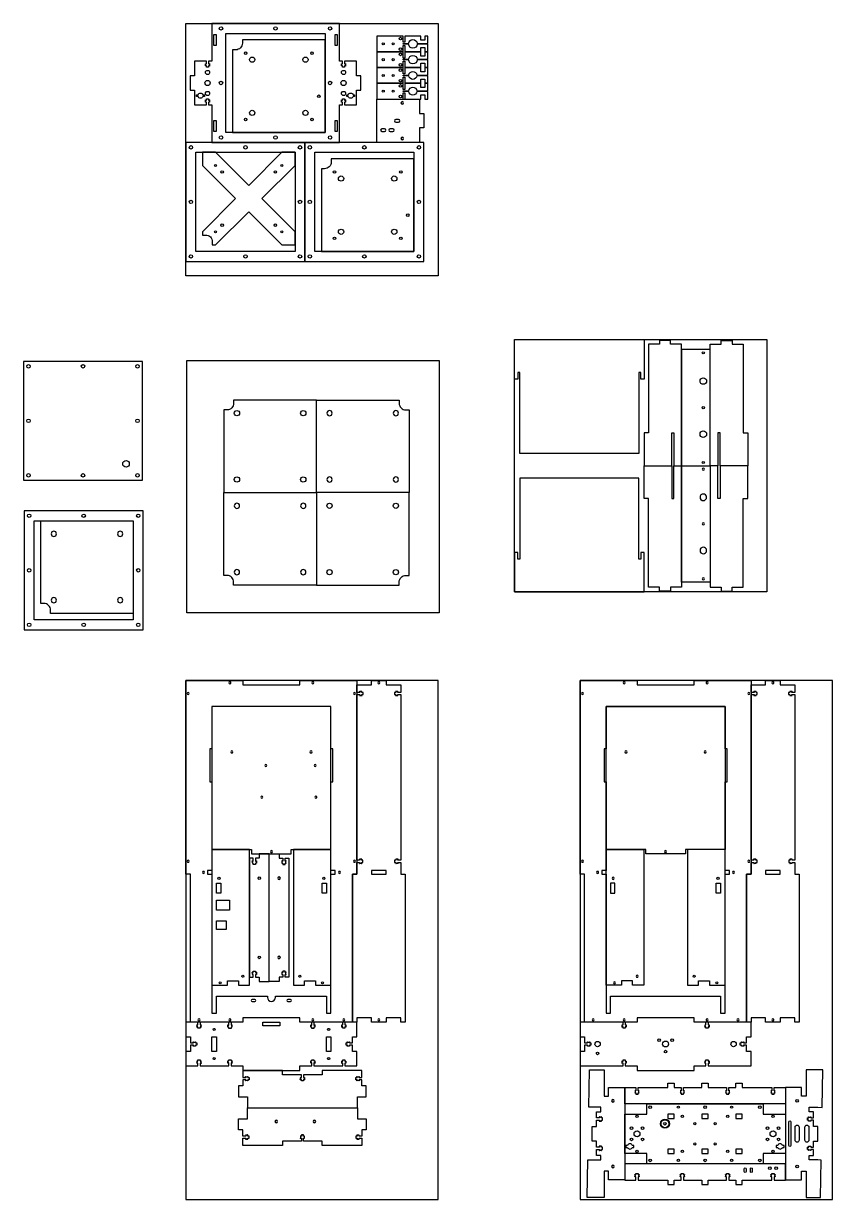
# Model space of a CAD drawing. Header units: millimetres. Extents: x -247 to 984, y -1790 to 0.
import ezdxf

# ---------------------------------------------------------------- set-up
doc = ezdxf.new("R2010")
doc.units = ezdxf.units.MM
doc.layers.get('0').update_dxf_attribs({"lineweight": 25, "true_color": 0xffffff})

# ---------------------------------------------------------------- blocks, each defined once
blk = doc.blocks.new('carrier_window')
blk.add_lwpolyline([(11.85, -50), (11.85, 0), (0, 0), (0, -185), (16.8, -185), (16.8, -190.88), (33.6, -190.88), (33.6, -185), (50.4, -185), (50.4, -50), (57.12, -50), (57.12, 0), (15, 0), (15, -50)], close=True)
blk = doc.blocks.new('p2')
for p, q in [((0, 0), (384, 0)), ((0, -384), (0, 0)), ((384, 0), (384, -384)), ((384, -384), (0, -384))]:
    blk.add_line(p, q)
blk = doc.blocks.new('p3')
for p, q in [((0, 0), (790, 0)), ((0, -384), (0, 0)), ((790, 0), (790, -384)), ((790, -384), (0, -384))]:
    blk.add_line(p, q)
blk = doc.blocks.new('carrier')
for points in [[(7.9, 123.9), (7.9, 119.6), (9, 119.6, -2.414214), (9.3, 119.3), (9.3, 116.8, -2.414214), (9, 116.6), (7.9, 116.6), (7.9, 114.6), (4.6, 114.6), (4.6, 116.6), (3.5, 116.6, -2.414214), (3.3, 116.8), (3.3, 119.3, -2.414214), (3.5, 119.6), (4.6, 119.6), (4.6, 123.9), (0, 123.9), (0, 181), (-194.4, 181), (-194.4, 123.9), (-199.1, 123.9), (-199.1, 119.6), (-198, 119.6, -2.414214), (-197.7, 119.3), (-197.7, 116.8, -2.414214), (-198, 116.6), (-199.1, 116.6), (-199.1, 114.6), (-202.4, 114.6), (-202.4, 116.6), (-203.5, 116.6, -2.414214), (-203.7, 116.8), (-203.7, 119.3, -2.414214), (-203.5, 119.6), (-202.4, 119.6), (-202.4, 123.9), (-220.5, 123.9), (-220.5, 101.6), (-227.2, 101.6), (-227.2, 79.4), (-220.5, 79.4), (-220.5, 57.1), (-202.4, 57.1), (-202.4, 61.4), (-203.5, 61.4, -2.414214), (-203.7, 61.6), (-203.7, 64.1, -2.414214), (-203.5, 64.4), (-202.4, 64.4), (-202.4, 66.4), (-199.1, 66.4), (-199.1, 64.4), (-198, 64.4, -2.414214), (-197.7, 64.1), (-197.7, 61.6, -2.414214), (-198, 61.4), (-199.1, 61.4), (-199.1, 57.1), (-194.4, 57.1), (-194.4, 0), (0, 0), (0, 57.1), (4.6, 57.1), (4.6, 61.4), (3.5, 61.4, -2.414214), (3.3, 61.6), (3.3, 64.1, -2.414214), (3.5, 64.4), (4.6, 64.4), (4.6, 66.4), (7.9, 66.4), (7.9, 64.4), (9, 64.4, -2.414214), (9.3, 64.1), (9.3, 61.6, -2.414214), (9, 61.4), (7.9, 61.4), (7.9, 57.1), (26.1, 57.1), (26.1, 79.4), (32.8, 79.4), (32.8, 101.6), (26.1, 101.6), (26.1, 123.9)], [(-215.2, 72.7, -0.6742), (-207.8, 72.7), (-205.5, 72.7), (-205.5, 69.7), (-207.8, 69.7, -0.6742), (-215.2, 69.7), (-217.5, 69.7), (-217.5, 72.7)], [(20.8, 69.7, -0.6742), (13.4, 69.7), (11.1, 69.7), (11.1, 72.7), (13.4, 72.7, -0.6742), (20.8, 72.7), (23.1, 72.7), (23.1, 69.7)]]:
    blk.add_lwpolyline(points, format="xyb", close=True)
for points in [[(-187.7, 147.4), (-190.9, 147.4), (-190.9, 164.2), (-187.7, 164.2)], [(-21.7, 166), (-21.7, 15), (-172.7, 15), (-172.7, 166)], [(-3.6, 147.4), (-6.7, 147.4), (-6.7, 164.2), (-3.6, 164.2)], [(-190.9, 33.6), (-187.7, 33.6), (-187.7, 16.8), (-190.9, 16.8)], [(-3.6, 16.8), (-6.7, 16.8), (-6.7, 33.6), (-3.6, 33.6)]]:
    blk.add_lwpolyline(points, close=True)
for centre, radius in [((-180.2, 173.5), 2.62), ((-97.2, 173.5), 2.62), ((-14.2, 173.5), 2.62), ((-200.7, 106.5), 3.2), ((6.3, 106.5), 3.2), ((-200.7, 90.5), 4), ((-180.2, 90.5), 2.62), ((-14.2, 90.5), 2.62), ((6.3, 90.5), 4), ((-200.7, 74.5), 3.2), ((6.3, 74.5), 3.2), ((-180.2, 7.5), 2.62), ((-97.2, 7.5), 2.62), ((-14.2, 7.5), 2.62)]:
    blk.add_circle(centre, radius)
blk = doc.blocks.new('carrier_tray')
blk.add_lwpolyline([(-181, 0), (0, 0), (0, 181), (-181, 181)], close=True)
for centre, radius in [((-173.5, 173.5), 2.62), ((-90.5, 173.5), 2.62), ((-7.5, 173.5), 2.62), ((-156, 156), 5), ((-173.5, 90.5), 2.62), ((-7.5, 90.5), 2.62), ((-173.5, 7.5), 2.62), ((-90.5, 7.5), 2.62), ((-7.5, 7.5), 2.62)]:
    blk.add_circle(centre, radius)
blk = doc.blocks.new('carrier_wall')
for points in [[(-181, 0), (0, 0), (0, 181), (-181, 181)], [(-166, 15), (-166, 166), (-15, 166), (-15, 15)]]:
    blk.add_lwpolyline(points, close=True)
for centre in [(-173.5, 173.5), (-90.5, 173.5), (-7.5, 173.5), (-173.5, 90.5), (-7.5, 90.5), (-173.5, 7.5), (-90.5, 7.5), (-7.5, 7.5)]:
    blk.add_circle(centre, 2.62)
blk = doc.blocks.new('door')
blk.add_lwpolyline([(0, 0), (-197.3, 0), (-197.3, -60), (-192.3, -60), (-192.3, -50), (-189.15, -50), (-189.15, -173.24), (-8.15, -173.24), (-8.15, -50), (-5, -50), (-5, -60), (0, -60)], close=True)
blk = doc.blocks.new('drawer_back')
blk.add_lwpolyline([(-60.3, -217.6), (-60.3, -224.4), (-120.7, -224.4), (-120.7, -217.6), (-181, -217.6), (-181, 0), (0, 0), (0, -217.6)], close=True)
for centre, radius in [((-150.8, -69.3), 1.58), ((-30.2, -69.3), 1.58), ((-157, -89.9), 1.57), ((-82.1, -89.9), 1.57), ((-158.3, -138.1), 1.57), ((-75.8, -138.1), 1.57), ((-90.5, -221), 1.57)]:
    blk.add_circle(centre, radius)
blk = doc.blocks.new('drawer_front')
blk.add_lwpolyline([(-60.3, -217.6), (0, -217.6), (0, 0), (-181, 0), (-181, -217.6), (-120.7, -217.6), (-120.7, -224.4), (-60.3, -224.4)], close=True)
for centre, radius in [((-150.8, -69.3), 1.58), ((-30.2, -69.3), 1.58), ((-90.5, -221), 1.57)]:
    blk.add_circle(centre, radius)
blk = doc.blocks.new('drawer_bottom')
blk.add_lwpolyline([(0, 11), (-4.3, 11), (-4.3, 9.9, -2.414214), (-4.5, 9.6), (-7, 9.6, -2.414214), (-7.3, 9.9), (-7.3, 11), (-9.3, 11), (-9.3, 14.3), (-7.3, 14.3), (-7.3, 15.4, -2.414214), (-7, 15.6), (-4.5, 15.6, -2.414214), (-4.3, 15.4), (-4.3, 14.3), (0, 14.3), (0, 23.5), (6.7, 23.5), (6.7, 40.3), (-6.7, 40.3), (-6.7, 57.1), (-174.3, 57.1), (-174.3, 40.3), (-187.7, 40.3), (-187.7, 23.5), (-181, 23.5), (-181, 14.3), (-176.7, 14.3), (-176.7, 15.4, -2.414214), (-176.5, 15.6), (-174, 15.6, -2.414214), (-173.7, 15.4), (-173.7, 14.3), (-171.7, 14.3), (-171.7, 11), (-173.7, 11), (-173.7, 9.9, -2.414214), (-174, 9.6), (-176.5, 9.6, -2.414214), (-176.7, 9.9), (-176.7, 11), (-181, 11), (-181, 0), (-120.7, 0), (-120.7, 6.7), (-92.2, 6.7), (-92.2, 11), (-93.3, 11, -2.414214), (-93.5, 11.3), (-93.5, 13.8, -2.414214), (-93.3, 14), (-92.2, 14), (-92.2, 16), (-88.9, 16), (-88.9, 14), (-87.8, 14, -2.414214), (-87.5, 13.8), (-87.5, 11.3, -2.414214), (-87.8, 11), (-88.9, 11), (-88.9, 6.7), (-60.3, 6.7), (-60.3, 0), (0, 0)], format="xyb", close=True)
for centre in [(-108.7, 36.5), (-50.7, 36.5)]:
    blk.add_circle(centre, 2)
blk = doc.blocks.new('drawer_left')
for points in [[(0, 206.52), (-57.12, 206.52), (-57.12, 0), (-33.6, 0), (-33.6, 6.72), (-16.8, 6.72), (-16.8, 0), (0, 0)], [(-50.4, 140.04), (-50.4, 155.04), (-43.68, 155.04), (-43.68, 140.04)], [(-30.4, 114.085), (-50.4, 114.085), (-50.4, 129.515), (-30.4, 129.515)], [(-50.4, 97.765), (-35.4, 97.765), (-35.4, 84.875), (-50.4, 84.875)]]:
    blk.add_lwpolyline(points, close=True)
for centre in [(-46.4, 162.54), (-44.52, 3.36), (-10, 13.44)]:
    blk.add_circle(centre, 1.575)
blk = doc.blocks.new('drawer_support')
blk.add_lwpolyline([(-6.7, 20.8), (-11, 20.8), (-11, 19.8, -2.414214), (-11.2, 19.5), (-13.8, 19.5, -2.414214), (-14, 19.8), (-14, 20.8), (-16, 20.8), (-16, 24.2), (-14, 24.2), (-14, 25.2, -2.414214), (-13.8, 25.5), (-11.2, 25.5, -2.414214), (-11, 25.2), (-11, 24.2), (-6.7, 24.2), (-6.7, 30), (-187.7, 30), (-187.7, 24.2), (-183.4, 24.2), (-183.4, 25.2, -2.414214), (-183.2, 25.5), (-180.7, 25.5, -2.414214), (-180.4, 25.2), (-180.4, 24.2), (-178.4, 24.2), (-178.4, 20.8), (-180.4, 20.8), (-180.4, 19.8, -2.414214), (-180.7, 19.5), (-183.2, 19.5, -2.414214), (-183.4, 19.8), (-183.4, 20.8), (-187.7, 20.8), (-187.7, 15), (-194.4, 15), (-194.4, 0), (0, 0), (0, 15), (-6.7, 15)], format="xyb", close=True)
for centre in [(-157.6, 15), (-36.9, 15)]:
    blk.add_circle(centre, 2)
blk = doc.blocks.new('frame_back')
blk.add_lwpolyline([(-253.3, -295), (-253.3, -520), (-173.3, -520), (-173.3, -513.3), (-86.7, -513.3), (-86.7, -520), (-6.7, -520), (-6.7, -295), (0, -295), (0, 0), (-86.7, 0), (-86.7, -6.7), (-173.3, -6.7), (-173.3, 0), (-260, 0), (-260, -295)], close=True)
for points in [[(-124, -480.5), (-124, -482.5, -1), (-136, -482.5), (-136, -480.5), (-213.8, -480.5), (-213.8, -506.6), (-220.5, -506.6), (-220.5, -295), (-227.2, -295), (-227.2, -289.1), (-220.5, -289.1), (-220.5, -154.1), (-223.6, -154.1), (-223.6, -104.1), (-220.5, -104.1), (-220.5, -39.5), (-39.5, -39.5), (-39.5, -104.1), (-36.3, -104.1), (-36.3, -154.1), (-39.5, -154.1), (-39.5, -289.1), (-32.8, -289.1), (-32.8, -295), (-39.5, -295), (-39.5, -506.6), (-46.2, -506.6), (-46.2, -480.5)], [(-155.1, -485.6, -1), (-155.1, -488.8), (-159.1, -488.8, -1), (-159.1, -485.6)], [(-104.9, -488.8, -1), (-104.9, -485.6), (-100.9, -485.6, -1), (-100.9, -488.8)]]:
    blk.add_lwpolyline(points, format="xyb", close=True)
for centre, radius in [((-193.1, -3.4), 1.57), ((-66.9, -3.4), 1.57), ((-256.6, -19.8), 1.57), ((-3.4, -19.8), 1.57), ((-256.6, -275.2), 1.57), ((-3.4, -275.2), 1.57), ((-233.5, -292.1), 1.57), ((-26.5, -292.1), 1.57), ((-240.2, -516.6), 1.57), ((-193.1, -516.6), 1.58), ((-66.9, -516.6), 1.58), ((-19.8, -516.6), 1.57)]:
    blk.add_circle(centre, radius)
blk = doc.blocks.new('frame_bottom')
blk.add_lwpolyline([(-6.7, 31.7), (-11.3, 31.7), (-11.3, 30.6, -2.414214), (-11.6, 30.4), (-14.1, 30.4, -2.414214), (-14.3, 30.6), (-14.3, 31.7), (-16.3, 31.7), (-16.3, 35), (-14.3, 35), (-14.3, 36.1, -2.414214), (-14.1, 36.4), (-11.6, 36.4, -2.414214), (-11.3, 36.1), (-11.3, 35), (-6.7, 35), (-6.7, 44.5), (0, 44.5), (0, 66.8), (-18.1, 66.8), (-18.1, 62.5), (-17, 62.5, -2.414214), (-16.8, 62.2), (-16.8, 59.7, -2.414214), (-17, 59.5), (-18.1, 59.5), (-18.1, 57.5), (-21.4, 57.5), (-21.4, 59.5), (-22.5, 59.5, -2.414214), (-22.8, 59.7), (-22.8, 62.2, -2.414214), (-22.5, 62.5), (-21.4, 62.5), (-21.4, 66.8), (-65.3, 66.8), (-65.3, 62.2), (-64.2, 62.2, -2.414214), (-63.9, 61.9), (-63.9, 59.4, -2.414214), (-64.2, 59.2), (-65.3, 59.2), (-65.3, 57.2), (-68.6, 57.2), (-68.6, 59.2), (-69.7, 59.2, -2.414214), (-69.9, 59.4), (-69.9, 61.9, -2.414214), (-69.7, 62.2), (-68.6, 62.2), (-68.6, 66.8), (-86.7, 66.8), (-86.7, 73.5), (-173.3, 73.5), (-173.3, 66.8), (-191.4, 66.8), (-191.4, 62.2), (-190.3, 62.2, -2.414214), (-190.1, 61.9), (-190.1, 59.4, -2.414214), (-190.3, 59.2), (-191.4, 59.2), (-191.4, 57.2), (-194.7, 57.2), (-194.7, 59.2), (-195.8, 59.2, -2.414214), (-196.1, 59.4), (-196.1, 61.9, -2.414214), (-195.8, 62.2), (-194.7, 62.2), (-194.7, 66.8), (-238.6, 66.8), (-238.6, 62.5), (-237.5, 62.5, -2.414214), (-237.2, 62.2), (-237.2, 59.7, -2.414214), (-237.5, 59.5), (-238.6, 59.5), (-238.6, 57.5), (-241.9, 57.5), (-241.9, 59.5), (-243, 59.5, -2.414214), (-243.2, 59.7), (-243.2, 62.2, -2.414214), (-243, 62.5), (-241.9, 62.5), (-241.9, 66.8), (-260, 66.8), (-260, 44.5), (-253.3, 44.5), (-253.3, 35), (-248.7, 35), (-248.7, 36.1, -2.414214), (-248.4, 36.4), (-245.9, 36.4, -2.414214), (-245.7, 36.1), (-245.7, 35), (-243.7, 35), (-243.7, 31.7), (-245.7, 31.7), (-245.7, 30.6, -2.414214), (-245.9, 30.4), (-248.4, 30.4, -2.414214), (-248.7, 30.6), (-248.7, 31.7), (-253.3, 31.7), (-253.3, 22.3), (-260, 22.3), (-260, 0), (-241.9, 0), (-241.9, 4.3), (-243, 4.3, -2.414214), (-243.2, 4.5), (-243.2, 7, -2.414214), (-243, 7.3), (-241.9, 7.3), (-241.9, 9.3), (-238.6, 9.3), (-238.6, 7.3), (-237.5, 7.3, -2.414214), (-237.2, 7), (-237.2, 4.5, -2.414214), (-237.5, 4.3), (-238.6, 4.3), (-238.6, 0), (-194.7, 0), (-194.7, 4.6), (-195.8, 4.6, -2.414214), (-196.1, 4.9), (-196.1, 7.4, -2.414214), (-195.8, 7.6), (-194.7, 7.6), (-194.7, 9.6), (-191.4, 9.6), (-191.4, 7.6), (-190.3, 7.6, -2.414214), (-190.1, 7.4), (-190.1, 4.9, -2.414214), (-190.3, 4.6), (-191.4, 4.6), (-191.4, 0), (-173.3, 0), (-173.3, -6.7), (-86.7, -6.7), (-86.7, 0), (-68.6, 0), (-68.6, 4.6), (-69.7, 4.6, -2.414214), (-69.9, 4.9), (-69.9, 7.4, -2.414214), (-69.7, 7.6), (-68.6, 7.6), (-68.6, 9.6), (-65.3, 9.6), (-65.3, 7.6), (-64.2, 7.6, -2.414214), (-63.9, 7.4), (-63.9, 4.9, -2.414214), (-64.2, 4.6), (-65.3, 4.6), (-65.3, 0), (-21.4, 0), (-21.4, 4.3), (-22.5, 4.3, -2.414214), (-22.8, 4.5), (-22.8, 7, -2.414214), (-22.5, 7.3), (-21.4, 7.3), (-21.4, 9.3), (-18.1, 9.3), (-18.1, 7.3), (-17, 7.3, -2.414214), (-16.8, 7), (-16.8, 4.5, -2.414214), (-17, 4.3), (-18.1, 4.3), (-18.1, 0), (0, 0), (0, 22.3), (-6.7, 22.3)], format="xyb", close=True)
for points in [[(-213.8, 44.5), (-213.8, 22.3), (-220.5, 22.3), (-220.5, 44.5)], [(-39.5, 44.5), (-39.5, 22.3), (-46.2, 22.3), (-46.2, 44.5)], [(-117, 5.9), (-117, 0), (-143, 0), (-143, 5.9)]]:
    blk.add_lwpolyline(points, close=True)
for centre in [(-217.1, 55.6), (-42.9, 55.6), (-217.1, 11.1), (-42.9, 11.1)]:
    blk.add_circle(centre, 1.58)
blk = doc.blocks.new('frame_foot2')
blk.add_lwpolyline([(26.9, -31.2), (-13.4, -31.2), (-13.4, -24.5), (0, -24.5), (0, 0), (-140.7, 0), (-140.7, -24.5), (-127.2, -24.5), (-127.2, -31.2), (-167.6, -31.2), (-167.6, -56.9), (-110.3, -55.9), (-110.4, -49.5), (-110.4, -36.1), (-103.7, -36.1), (-103.7, -42.8), (-94.2, -42.8), (-94.2, -38.5), (-95.3, -38.5, -2.414214), (-95.6, -38.2), (-95.6, -35.8, -2.414214), (-95.3, -35.5), (-94.2, -35.5), (-94.2, -33.5), (-90.9, -33.5), (-90.9, -35.5), (-89.8, -35.5, -2.414214), (-89.6, -35.8), (-89.6, -38.2, -2.414214), (-89.8, -38.5), (-90.9, -38.5), (-90.9, -42.8), (-81.5, -42.8), (-81.5, -49.5), (-59.2, -49.5), (-59.2, -42.8), (-49.7, -42.8), (-49.7, -38.5), (-50.8, -38.5, -2.414214), (-51.1, -38.2), (-51.1, -35.8, -2.414214), (-50.8, -35.5), (-49.7, -35.5), (-49.7, -33.5), (-46.4, -33.5), (-46.4, -35.5), (-45.3, -35.5, -2.414214), (-45.1, -35.8), (-45.1, -38.2, -2.414214), (-45.3, -38.5), (-46.4, -38.5), (-46.4, -42.8), (-37, -42.8), (-37, -36.1), (-30.2, -36.1), (-30.2, -49.5), (-30.2, -54.5), (26.9, -53.5)], format="xyb", close=True)
for centre in [(-120.4, -17.8), (-20.2, -17.8)]:
    blk.add_circle(centre, 2)
blk = doc.blocks.new('frame_foot1')
for points in [[(-127.2, -31.7), (-167.6, -31.7), (-167.6, -53.5), (-110.5, -54.5), (-110.4, -49.5), (-110.4, -36.1), (-103.7, -36.1), (-103.7, -42.8), (-94.2, -42.8), (-94.2, -38.5), (-95.3, -38.5, -2.414214), (-95.6, -38.3), (-95.6, -35.8, -2.414214), (-95.3, -35.5), (-94.2, -35.5), (-94.2, -33.5), (-90.9, -33.5), (-90.9, -35.5), (-89.8, -35.5, -2.414214), (-89.6, -35.8), (-89.6, -38.3, -2.414214), (-89.8, -38.5), (-90.9, -38.5), (-90.9, -42.8), (-81.5, -42.8), (-81.5, -49.5), (-59.2, -49.5), (-59.2, -42.8), (-49.7, -42.8), (-49.7, -38.5), (-50.8, -38.5, -2.414214), (-51.1, -38.3), (-51.1, -35.8, -2.414214), (-50.8, -35.5), (-49.7, -35.5), (-49.7, -33.5), (-46.4, -33.5), (-46.4, -35.5), (-45.3, -35.5, -2.414214), (-45.1, -35.8), (-45.1, -38.3, -2.414214), (-45.3, -38.5), (-46.4, -38.5), (-46.4, -42.8), (-37, -42.8), (-37, -36.1), (-30.2, -36.1), (-30.2, -49.5), (-30.4, -55.9), (26.9, -56.9), (26.9, -31.7), (-13.4, -31.7), (-13.4, -24.5), (0, -24.5), (0, 0), (-140.7, 0), (-140.7, -24.5), (-127.2, -24.5)], [(-88.3, -8.3, -1), (-88.3, -5.1), (-52.3, -5.1, -1), (-52.3, -8.3)], [(-80.3, -20.8, -1), (-80.3, -14.8), (-60.3, -14.8, -1), (-60.3, -20.8)], [(-80.3, -35.8, -1), (-80.3, -29.8), (-60.3, -29.8, -1), (-60.3, -35.8)]]:
    blk.add_lwpolyline(points, format="xyb", close=True)
for centre in [(-120.4, -17.8), (-20.2, -17.8)]:
    blk.add_circle(centre, 2)
blk = doc.blocks.new('frame_front')
for points in [[(-6.7, -520), (-6.7, -295), (0, -295), (0, 0), (-86.7, 0), (-86.7, -6.7), (-173.3, -6.7), (-173.3, 0), (-260, 0), (-260, -295), (-253.3, -295), (-253.3, -520), (-173.3, -520), (-173.3, -513.3), (-86.7, -513.3), (-86.7, -520)], [(-220.5, -295), (-227.2, -295), (-227.2, -289.1), (-220.5, -289.1), (-220.5, -154.1), (-223.7, -154.1), (-223.7, -104.1), (-220.5, -104.1), (-220.5, -39.5), (-39.5, -39.5), (-39.5, -104.1), (-36.4, -104.1), (-36.4, -154.1), (-39.5, -154.1), (-39.5, -289.1), (-32.8, -289.1), (-32.8, -295), (-39.5, -295), (-39.5, -506.6), (-46.2, -506.6), (-46.2, -480.5), (-213.8, -480.5), (-213.8, -506.6), (-220.5, -506.6)]]:
    blk.add_lwpolyline(points, close=True)
for centre, radius in [((-193.1, -3.4), 1.57), ((-66.9, -3.4), 1.57), ((-256.6, -19.8), 1.57), ((-3.4, -19.8), 1.57), ((-256.6, -275.2), 1.57), ((-3.4, -275.2), 1.57), ((-233.5, -292.1), 1.57), ((-26.5, -292.1), 1.57), ((-240.2, -516.6), 1.57), ((-193.1, -516.6), 1.58), ((-66.9, -516.6), 1.58), ((-19.8, -516.6), 1.57)]:
    blk.add_circle(centre, radius)
blk = doc.blocks.new('frame_galvo')
blk.add_lwpolyline([(-22, -65), (0, -65), (0, 0), (-66, 0), (-66, -65), (-44, -65), (-44, -71.72), (-22, -71.72)], close=True)
for points in [[(-20.6, -8, -1), (-16.4, -8), (-16.4, -12, -1), (-20.6, -12)], [(-30.9, -29), (-30.9, -33, -1), (-35.1, -33), (-35.1, -29, -1)], [(-20.6, -20.5, -1), (-16.4, -20.5), (-16.4, -24.5, -1), (-20.6, -24.5)]]:
    blk.add_lwpolyline(points, format="xyb", close=True)
for centre in [(-60.12, -38.94), (-5.88, -38.94)]:
    blk.add_circle(centre, 2)
blk = doc.blocks.new('frame_laser')
blk.add_lwpolyline([(-11.5, 61, -0.919866), (-11.5, 49), (-11.5, 40), (-12.5, 40), (-12.5, 49, -0.919866), (-12.5, 61), (-12.5, 78), (-24, 78), (-24, 73), (-17.5, 73), (-17.5, 67), (-24, 67), (-24, 43), (-14.5, 43), (-14.5, 40), (-24, 40), (-24, 0), (0, 0), (0, 40), (-9.5, 40), (-9.5, 43), (0, 43), (0, 67), (-6.5, 67), (-6.5, 73), (0, 73), (0, 78), (-11.5, 78)], format="xyb", close=True)
for centre, radius in [((-20, 36.1), 2), ((-4, 36.1), 2), ((-12, 25), 1.58), ((-12, 10), 1.57)]:
    blk.add_circle(centre, radius)
blk = doc.blocks.new('frame_right')
blk.add_lwpolyline([(-6.7, 243.1), (-11, 243.1), (-11, 242, -2.414214), (-11.3, 241.8), (-13.8, 241.8, -2.414214), (-14, 242), (-14, 243.1), (-16, 243.1), (-16, 246.4), (-14, 246.4), (-14, 247.5, -2.414214), (-13.8, 247.8), (-11.3, 247.8, -2.414214), (-11, 247.5), (-11, 246.4), (-6.7, 246.4), (-6.7, 498.6), (-11.3, 498.6), (-11.3, 497.5, -2.414214), (-11.6, 497.2), (-14.1, 497.2, -2.414214), (-14.3, 497.5), (-14.3, 498.6), (-16.3, 498.6), (-16.3, 501.9), (-14.3, 501.9), (-14.3, 503, -2.414214), (-14.1, 503.2), (-11.6, 503.2, -2.414214), (-11.3, 503), (-11.3, 501.9), (-6.7, 501.9), (-6.7, 513.3), (-29, 513.3), (-29, 520), (-51.2, 520), (-51.2, 513.3), (-73.5, 513.3), (-73.5, 501.9), (-68.9, 501.9), (-68.9, 503, -2.414214), (-68.6, 503.2), (-66.1, 503.2, -2.414214), (-65.9, 503), (-65.9, 501.9), (-63.9, 501.9), (-63.9, 498.6), (-65.9, 498.6), (-65.9, 497.5, -2.414214), (-66.1, 497.2), (-68.6, 497.2, -2.414214), (-68.9, 497.5), (-68.9, 498.6), (-73.5, 498.6), (-73.5, 246.4), (-69.2, 246.4), (-69.2, 247.5, -2.414214), (-69, 247.8), (-66.5, 247.8, -2.414214), (-66.2, 247.5), (-66.2, 246.4), (-64.2, 246.4), (-64.2, 243.1), (-66.2, 243.1), (-66.2, 242, -2.414214), (-66.5, 241.8), (-69, 241.8, -2.414214), (-69.2, 242), (-69.2, 243.1), (-73.5, 243.1), (-73.5, 225), (-80.2, 225), (-80.2, 0), (-73.5, 0), (-73.5, 6.7), (-51.2, 6.7), (-51.2, 0), (-29, 0), (-29, 6.7), (-6.7, 6.7), (-6.7, 0), (0, 0), (0, 225), (-6.7, 225)], format="xyb", close=True)
blk.add_lwpolyline([(-29, 225), (-51.2, 225), (-51.2, 230.9), (-29, 230.9)], close=True)
for centre in [(-40.1, 516.6), (-40.1, 3.4)]:
    blk.add_circle(centre, 1.57)
blk = doc.blocks.new('frame_top')
blk.add_lwpolyline([(-6.7, 31.7), (-11.3, 31.7), (-11.3, 30.6, -2.414214), (-11.6, 30.4), (-14.1, 30.4, -2.414214), (-14.3, 30.6), (-14.3, 31.7), (-16.3, 31.7), (-16.3, 35), (-14.3, 35), (-14.3, 36.1, -2.414214), (-14.1, 36.4), (-11.6, 36.4, -2.414214), (-11.3, 36.1), (-11.3, 35), (-6.7, 35), (-6.7, 44.5), (0, 44.5), (0, 66.8), (-65.3, 66.8), (-65.3, 62.5), (-64.2, 62.5, -2.414214), (-63.9, 62.2), (-63.9, 59.7, -2.414214), (-64.2, 59.5), (-65.3, 59.5), (-65.3, 57.5), (-68.6, 57.5), (-68.6, 59.5), (-69.7, 59.5, -2.414214), (-69.9, 59.7), (-69.9, 62.2, -2.414214), (-69.7, 62.5), (-68.6, 62.5), (-68.6, 66.8), (-86.7, 66.8), (-86.7, 73.5), (-173.3, 73.5), (-173.3, 66.8), (-191.4, 66.8), (-191.4, 62.5), (-190.3, 62.5, -2.414214), (-190.1, 62.2), (-190.1, 59.7, -2.414214), (-190.3, 59.5), (-191.4, 59.5), (-191.4, 57.5), (-194.7, 57.5), (-194.7, 59.5), (-195.8, 59.5, -2.414214), (-196.1, 59.7), (-196.1, 62.2, -2.414214), (-195.8, 62.5), (-194.7, 62.5), (-194.7, 66.8), (-260, 66.8), (-260, 44.5), (-253.3, 44.5), (-253.3, 35), (-248.7, 35), (-248.7, 36.1, -2.414214), (-248.4, 36.4), (-245.9, 36.4, -2.414214), (-245.7, 36.1), (-245.7, 35), (-243.7, 35), (-243.7, 31.7), (-245.7, 31.7), (-245.7, 30.6, -2.414214), (-245.9, 30.4), (-248.4, 30.4, -2.414214), (-248.7, 30.6), (-248.7, 31.7), (-253.3, 31.7), (-253.3, 22.3), (-260, 22.3), (-260, 0), (-194.7, 0), (-194.7, 4.3), (-195.8, 4.3, -2.414214), (-196.1, 4.5), (-196.1, 7, -2.414214), (-195.8, 7.3), (-194.7, 7.3), (-194.7, 9.3), (-191.4, 9.3), (-191.4, 7.3), (-190.3, 7.3, -2.414214), (-190.1, 7), (-190.1, 4.5, -2.414214), (-190.3, 4.3), (-191.4, 4.3), (-191.4, 0), (-173.3, 0), (-173.3, -6.7), (-86.7, -6.7), (-86.7, 0), (-68.6, 0), (-68.6, 4.3), (-69.7, 4.3, -2.414214), (-69.9, 4.5), (-69.9, 7, -2.414214), (-69.7, 7.3), (-68.6, 7.3), (-68.6, 9.3), (-65.3, 9.3), (-65.3, 7.3), (-64.2, 7.3, -2.414214), (-63.9, 7), (-63.9, 4.5, -2.414214), (-64.2, 4.3), (-65.3, 4.3), (-65.3, 0), (0, 0), (0, 22.3), (-6.7, 22.3)], format="xyb", close=True)
for centre, radius in [((-233.5, 33.4), 4), ((-130, 33.4), 4.5), ((-130, 44.9), 2), ((-26.5, 33.4), 4), ((-26.5, 47.6), 2), ((-140, 27.6), 2), ((-120, 27.6), 2)]:
    blk.add_circle(centre, radius)
blk = doc.blocks.new('drawer_right')
for points in [[(0, 206.52), (-57.12, 206.52), (-57.12, 0), (-40.32, 0), (-40.32, 6.72), (-23.52, 6.72), (-23.52, 0), (0, 0)], [(-6.72, 155.04), (-6.72, 140.04), (-13.44, 140.04), (-13.44, 155.04)]]:
    blk.add_lwpolyline(points, close=True)
for centre, radius in [((-10.72, 162.54), 1.58), ((-47.12, 13.44), 1.57), ((-12.6, 3.36), 1.57)]:
    blk.add_circle(centre, radius)
blk = doc.blocks.new('drawer_bottom2')
blk.add_lwpolyline([(181, -11), (176.7, -11), (176.7, -9.9, 2.414214), (176.5, -9.6), (174, -9.6, 2.414214), (173.7, -9.9), (173.7, -11), (171.7, -11), (171.7, -14.3), (173.7, -14.3), (173.7, -15.4, 2.414214), (174, -15.6), (176.5, -15.6, 2.414214), (176.7, -15.4), (176.7, -14.3), (181, -14.3), (181, -23.5), (187.7, -23.5), (187.7, -40.3), (174.3, -40.3), (174.3, -57.1), (6.7, -57.1), (6.7, -40.3), (-6.7, -40.3), (-6.7, -23.5), (0, -23.5), (0, -14.3), (4.3, -14.3), (4.3, -15.4, 2.414214), (4.5, -15.6), (7, -15.6, 2.414214), (7.3, -15.4), (7.3, -14.3), (9.3, -14.3), (9.3, -11), (7.3, -11), (7.3, -9.9, 2.414214), (7, -9.6), (4.5, -9.6, 2.414214), (4.3, -9.9), (4.3, -11), (0, -11), (0, 0), (60.3, 0), (60.3, -6.7), (88.8, -6.7), (88.8, -11), (87.7, -11, 2.414214), (87.5, -11.2), (87.5, -13.7, 2.414214), (87.7, -14), (88.8, -14), (88.8, -16), (92.1, -16), (92.1, -14), (93.2, -14, 2.414214), (93.5, -13.7), (93.5, -11.2, 2.414214), (93.2, -11), (92.1, -11), (92.1, -6.7), (120.7, -6.7), (120.7, 0), (181, 0)], format="xyb", close=True)
blk = doc.blocks.new('bed_backing')
blk.add_lwpolyline([(-126, 141), (-126, 136, -0.4142136), (-136, 126), (-141, 126), (-141, 0), (0, 0), (0, 141)], format="xyb", close=True)
for centre, radius in [((-121, 121), 2), ((-111, 111), 4), ((-30, 111), 4), ((-20, 121), 2), ((-9.5, 55.22), 2), ((-121, 20), 2), ((-111, 30), 4), ((-30, 30), 4), ((-20, 20), 2)]:
    blk.add_circle(centre, radius)
blk = doc.blocks.new('bed_interface')
blk.add_lwpolyline([(-126, 141), (-126, 136, -0.414214), (-136, 126), (-141, 126), (-141, 0), (0, 0), (0, 141)], format="xyb", close=True)
for centre in [(-121, 121), (-20, 121), (-121, 20), (-20, 20)]:
    blk.add_circle(centre, 4)
blk = doc.blocks.new('bed_x')
blk.add_lwpolyline([(-70.5, -50.5), (-121, 0), (-141, 0), (-141, -20), (-90.5, -70.5), (-141, -121), (-141, -126), (-136, -126, -0.414214), (-126, -136), (-126, -141), (-121, -141), (-70.5, -90.5), (-20, -141), (0, -141), (0, -121), (-50.5, -70.5), (0, -20), (0, 0), (-20, 0)], format="xyb", close=True)
for centre, radius in [((-121, -20), 1.58), ((-111, -30), 2), ((-30, -30), 2), ((-20, -20), 1.58), ((-121, -121), 1.58), ((-111, -111), 2), ((-30, -111), 2), ((-20, -121), 1.58)]:
    blk.add_circle(centre, radius)
blk = doc.blocks.new('crane_flap')
blk.add_lwpolyline([(0, 43.5), (-177, 43.5), (-177, 0), (0, 0)], close=True)
for centre, radius in [((-129, 33), 5), ((-48, 33), 5), ((-172, 33), 1.57), ((-88.5, 33), 1.57), ((-5, 33), 1.57)]:
    blk.add_circle(centre, radius)
blk = doc.blocks.new('crane_front')
blk.add_lwpolyline([(17.13, -25), (17.13, -19.88), (16.03, -19.88, -2.4142136), (15.78, -19.63), (15.78, -17.13, -2.4142136), (16.03, -16.88), (17.13, -16.88), (17.13, -14.88), (20.43, -14.88), (20.43, -16.88), (21.53, -16.88, -2.4142136), (21.78, -17.13), (21.78, -19.63, -2.4142136), (21.53, -19.88), (20.43, -19.88), (20.43, -25), (65.53, -25), (65.53, -31.72), (75.53, -31.72), (75.53, -25), (86.13, -25), (86.13, -19.88), (85.03, -19.88, -2.4142136), (84.78, -19.63), (84.78, -17.13, -2.4142136), (85.03, -16.88), (86.13, -16.88), (86.13, -14.88), (89.43, -14.88), (89.43, -16.88), (90.53, -16.88, -2.4142136), (90.78, -17.13), (90.78, -19.63, -2.4142136), (90.53, -19.88), (89.43, -19.88), (89.43, -25), (117.28, -25), (117.28, -31.72), (127.28, -31.72), (127.28, -25), (155.13, -25), (155.13, -19.88), (154.03, -19.88, -2.4142136), (153.78, -19.63), (153.78, -17.13, -2.4142136), (154.03, -16.88), (155.13, -16.88), (155.13, -14.88), (158.43, -14.88), (158.43, -16.88), (159.53, -16.88, -2.4142136), (159.78, -17.13), (159.78, -19.63, -2.4142136), (159.53, -19.88), (158.43, -19.88), (158.43, -25), (169.03, -25), (169.03, -31.72), (179.03, -31.72), (179.03, -25), (224.13, -25), (224.13, -19.88), (223.03, -19.88, -2.4142136), (222.78, -19.63), (222.78, -17.13, -2.4142136), (223.03, -16.88), (224.13, -16.88), (224.13, -14.88), (227.43, -14.88), (227.43, -16.88), (228.53, -16.88, -2.4142136), (228.78, -17.13), (228.78, -19.63, -2.4142136), (228.53, -19.88), (227.43, -19.88), (227.43, -25), (244.56, -25), (244.56, 0), (0, 0), (0, -25)], format="xyb", close=True)
blk = doc.blocks.new('crane')
for points in [[(-210.8, 60), (-210.8, 75.5), (-33.8, 75.5), (-33.8, 60), (0, 60), (0, 0), (-33.8, 0), (-33.8, -15.5), (-210.8, -15.5), (-210.8, 0), (-244.6, 0), (-244.6, 60)], [(-169, 53.3), (-169, 60), (-179, 60), (-179, 53.3)], [(-117.3, 53.3), (-117.3, 60), (-127.3, 60), (-127.3, 53.3)], [(-75.5, 60), (-75.5, 53.3), (-65.5, 53.3), (-65.5, 60)], [(-169, 0), (-169, 6.7), (-179, 6.7), (-179, 0)], [(-127.3, 6.7), (-127.3, 0), (-117.3, 0), (-117.3, 6.7)], [(-75.5, 6.7), (-75.5, 0), (-65.5, 0), (-65.5, 6.7)]]:
    blk.add_lwpolyline(points, close=True)
for points in [[(-240.3, 47.8, 0.6742), (-232.9, 47.8), (-230.6, 47.8), (-230.6, 50.8), (-232.9, 50.8, 0.6742), (-240.3, 50.8), (-242.6, 50.8), (-242.6, 47.8)], [(-11.7, 47.8, 0.6742), (-4.3, 47.8), (-2, 47.8), (-2, 50.8), (-4.3, 50.8, 0.6742), (-11.7, 50.8), (-14, 50.8), (-14, 47.8)]]:
    blk.add_lwpolyline(points, format="xyb", close=True)
for centre, radius in [((-205.8, 70.5), 2), ((-162.8, 70.5), 1.65), ((-122.3, 70.5), 2), ((-81.8, 70.5), 1.65), ((-38.8, 70.5), 2), ((-225.8, 56.6), 1.65), ((-156.8, 56.6), 1.65), ((-87.8, 56.6), 1.65), ((-18.8, 56.6), 1.65), ((-234.3, 38.5), 2), ((-217.3, 38.5), 2), ((-137.8, 45.5), 1.65), ((-106.8, 45.5), 1.65), ((-27.3, 38.5), 2), ((-10.3, 38.5), 2), ((-234.3, 21.5), 2), ((-225.8, 30), 4.5), ((-217.3, 21.5), 2), ((-61.3, 14.7), 7), ((-61.3, 14.7), 6), ((-27.3, 21.5), 2), ((-18.8, 30), 4.5), ((-10.3, 21.5), 2), ((-225.8, 3.4), 1.65), ((-156.8, 3.4), 1.65), ((-137.8, 14.5), 1.65), ((-106.8, 14.5), 1.65), ((-87.8, 3.4), 1.65), ((-61.3, 14.7), 2), ((-18.8, 3.4), 1.65), ((-205.8, -10.5), 2), ((-162.8, -10.5), 1.65), ((-122.3, -10.5), 2), ((-81.8, -10.5), 1.65), ((-38.8, -10.5), 2)]:
    blk.add_circle(centre, radius)
blk = doc.blocks.new('crane_back')
for points in [[(17.13, -25), (17.13, -19.88), (16.03, -19.88, -2.4142136), (15.78, -19.63), (15.78, -17.13, -2.4142136), (16.03, -16.88), (17.13, -16.88), (17.13, -14.88), (20.43, -14.88), (20.43, -16.88), (21.53, -16.88, -2.4142136), (21.78, -17.13), (21.78, -19.63, -2.4142136), (21.53, -19.88), (20.43, -19.88), (20.43, -25), (65.53, -25), (65.53, -31.72), (75.53, -31.72), (75.53, -25), (86.13, -25), (86.13, -19.88), (85.03, -19.88, -2.4142136), (84.78, -19.63), (84.78, -17.13, -2.4142136), (85.03, -16.88), (86.13, -16.88), (86.13, -14.88), (89.43, -14.88), (89.43, -16.88), (90.53, -16.88, -2.4142136), (90.78, -17.13), (90.78, -19.63, -2.4142136), (90.53, -19.88), (89.43, -19.88), (89.43, -25), (117.28, -25), (117.28, -31.72), (127.28, -31.72), (127.28, -25), (155.13, -25), (155.13, -19.88), (154.03, -19.88, -2.4142136), (153.78, -19.63), (153.78, -17.13, -2.4142136), (154.03, -16.88), (155.13, -16.88), (155.13, -14.88), (158.43, -14.88), (158.43, -16.88), (159.53, -16.88, -2.4142136), (159.78, -17.13), (159.78, -19.63, -2.4142136), (159.53, -19.88), (158.43, -19.88), (158.43, -25), (169.03, -25), (169.03, -31.72), (179.03, -31.72), (179.03, -25), (224.13, -25), (224.13, -19.88), (223.03, -19.88, -2.4142136), (222.78, -19.63), (222.78, -17.13, -2.4142136), (223.03, -16.88), (224.13, -16.88), (224.13, -14.88), (227.43, -14.88), (227.43, -16.88), (228.53, -16.88, -2.4142136), (228.78, -17.13), (228.78, -19.63, -2.4142136), (228.53, -19.88), (227.43, -19.88), (227.43, -25), (244.56, -25), (244.56, 0), (0, 0), (0, -25)], [(184.78, -12, -1), (181.78, -12), (181.78, -8, -1), (184.78, -8)], [(191.28, -8, -1), (194.28, -8), (194.28, -12, -1), (191.28, -12)]]:
    blk.add_lwpolyline(points, format="xyb", close=True)
for centre in [(221.03, -6.72), (230.53, -6.72)]:
    blk.add_circle(centre, 2)
blk = doc.blocks.new('frame_laser_big')
blk.add_lwpolyline([(-12.5, 48.5, -0.92582), (-12.5, 61.5), (-12.5, 78), (-24, 78), (-24, 73), (-17.5, 73), (-17.5, 67), (-24, 67), (-24, 43), (-14.5, 43), (-14.5, 40), (-24, 40), (-24, 0), (0, 0), (0, 40), (-9.5, 40), (-9.5, 43), (0, 43), (0, 67), (-6.5, 67), (-6.5, 73), (0, 73), (0, 78), (-11.5, 78), (-11.5, 61.5, -0.92582), (-11.5, 48.5), (-11.5, 40), (-12.5, 40)], format="xyb", close=True)
for centre, radius in [((-20, 36.1), 2), ((-4, 36.1), 2), ((-12, 25), 1.58), ((-12, 10), 1.57)]:
    blk.add_circle(centre, radius)

msp = doc.modelspace()

# ---------------------------------------------------------------- block references
for name, p in [('p2', (0, 0)), ('carrier', (233.5, -181)), ('bed_backing', (211.8, -166)), ('bed_x', (166, -196)), ('bed_backing', (347, -347)), ('p2', (500, -481.2)), ('p2', (1.5, -513.1)), ('bed_interface', (198.5, -714.1)), ('carrier_window', (797.9, -673.2)), ('drawer_left', (96.6, -1463.7)), ('drawer_right', (220.5, -1463.7)), ('drawer_right', (820.5, -1463.7)), ('crane_back', (667.7, -1735.5))]:
    msp.add_blockref(name, p)
for name, p, rotation in [('frame_laser_big', (290.3, -43), 270), ('frame_laser_big', (290.3, -67), 270), ('frame_laser', (290.3, -91), 270), ('frame_laser', (290.3, -115), 270), ('carrier_wall', (0, -181), 180), ('carrier_wall', (181, -181), 180), ('carrier_window', (754.4, -673.2), 180), ('crane_flap', (754.4, -673.2), 270), ('carrier_tray', (-247.3, -514.3), 180), ('door', (500, -865.2), 180), ('bed_interface', (198.5, -714.1), 180), ('carrier_wall', (-246.2, -741.8), 180), ('drawer_support', (126.6, -1263.9), 90.00000000000001), ('frame_bottom', (0, -1520), 180), ('frame_top', (600, -1520), 180), ('frame_foot1', (912.3, -1619.5), 90.00000000000001), ('crane', (667.7, -1660), 180)]:
    msp.add_blockref(name, p, dxfattribs=dict(rotation=rotation))
at = {"yscale": -1}
for name, p, rotation in [('frame_galvo', (290.3, -181), 270), ('door', (500, -481.2), 180), ('bed_interface', (198.5, -714.1), 180), ('carrier_window', (754.4, -673.2), 180), ('crane_flap', (754.4, -673.2), 90.00000000000001), ('p3', (0, -1000), 270), ('frame_back', (0, -1000), 180), ('frame_right', (253.3, -1520), 180), ('p3', (600, -1000), 270), ('frame_front', (600, -1000), 180), ('frame_right', (853.3, -1520), 180), ('drawer_back', (39.5, -1039.5), 180), ('drawer_front', (639.5, -1039.5), 180), ('drawer_support', (126.6, -1263.9), 90.00000000000001), ('drawer_right', (639.5, -1463.7), 180), ('frame_foot2', (667.7, -1619.5), 90.00000000000001), ('drawer_bottom2', (267.7, -1593.5), 180), ('drawer_bottom', (86.7, -1707.7), 180)]:
    msp.add_blockref(name, p, dxfattribs=dict(at, rotation=rotation))
for name, p in [('carrier_window', (797.9, -673.2)), ('bed_interface', (198.5, -714.1)), ('bed_interface', (-80.2, -756.8)), ('crane_front', (667.7, -1644.5))]:
    msp.add_blockref(name, p, dxfattribs=at)

doc.saveas('drawing.dxf')
